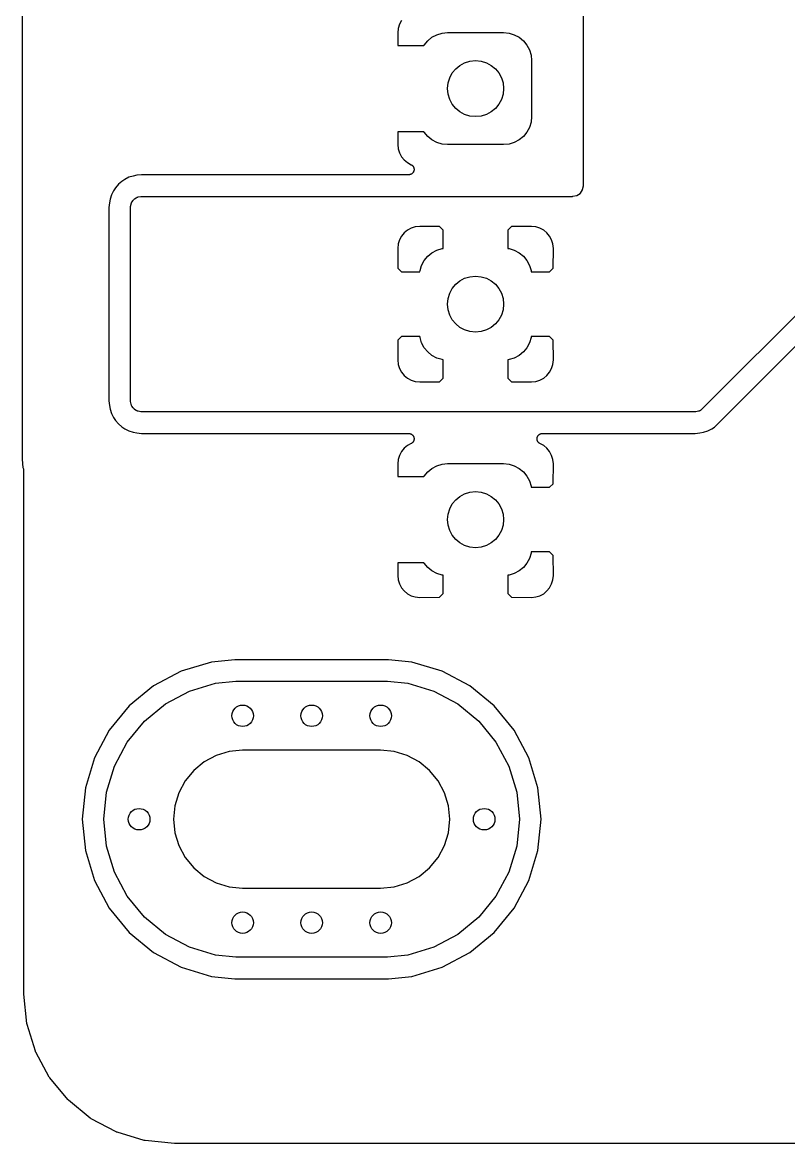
# Model space of a CAD drawing. Extents: x 1.67 to 6.2, y -5.98 to -1.89.
# Drawn here: x 1.673 to 2.372, y -5.983 to -4.959 of the extents above; entities that cross this region are included whole.
import ezdxf

# ---------------------------------------------------------------- set-up
doc = ezdxf.new("R2010")
doc.units = 0
doc.header["$MEASUREMENT"] = 0
doc.layers.add('BLACK', color=7, linetype='CONTINUOUS')

msp = doc.modelspace()

# ---------------------------------------------------------------- linework, layer by layer
at = {"layer": 'BLACK', "linetype": 'CONTINUOUS'}
for p, q in [((1.67323, -5.01775), (1.67323, -4.62792)), ((2.18504, -5.10803), (2.18504, -4.95127)), ((2.01603, -4.96465), (2.01563, -4.96873)), ((2.01716, -4.96093), (2.01603, -4.96465)), ((2.01899, -4.95751), (2.01716, -4.96093)), ((2.01563, -4.96873), (2.0157, -4.98031)), ((2.03975, -4.97988), (2.04293, -4.976)), ((2.04293, -4.976), (2.04681, -4.97282)), ((2.04681, -4.97282), (2.05123, -4.97045)), ((2.05123, -4.97045), (2.05603, -4.969)), ((2.05603, -4.969), (2.06102, -4.9685)), ((2.06102, -4.9685), (2.1122, -4.9685)), ((2.1122, -4.9685), (2.1172, -4.969)), ((2.1172, -4.969), (2.122, -4.97045)), ((2.122, -4.97045), (2.12642, -4.97282)), ((2.12642, -4.97282), (2.1303, -4.976)), ((2.1303, -4.976), (2.13348, -4.97988)), ((2.0157, -4.98031), (2.03951, -4.98031)), ((2.03951, -4.98031), (2.03975, -4.97988)), ((2.13348, -4.97988), (2.13585, -4.9843)), ((2.13585, -4.9843), (2.1373, -4.9891)), ((2.1373, -4.9891), (2.1378, -4.99409)), ((2.1378, -4.99409), (2.1378, -5.04528)), ((1.67304, -5.01969), (1.67323, -5.01775)), ((1.67323, -5.02162), (1.67304, -5.01969)), ((1.67323, -5.35633), (1.67323, -5.02162)), ((2.1378, -5.04528), (2.1373, -5.05027)), ((2.13585, -5.05507), (2.13348, -5.05949)), ((2.1373, -5.05027), (2.13585, -5.05507)), ((2.0157, -5.05906), (2.01563, -5.07064)), ((2.03951, -5.05906), (2.0157, -5.05906)), ((2.03975, -5.05949), (2.03951, -5.05906)), ((2.04293, -5.06337), (2.03975, -5.05949)), ((2.04681, -5.06655), (2.04293, -5.06337)), ((2.05123, -5.06892), (2.04681, -5.06655)), ((2.05603, -5.07037), (2.05123, -5.06892)), ((2.122, -5.06892), (2.1172, -5.07037)), ((2.12642, -5.06655), (2.122, -5.06892)), ((2.1303, -5.06337), (2.12642, -5.06655)), ((2.13348, -5.05949), (2.1303, -5.06337)), ((2.01563, -5.07064), (2.01603, -5.07472)), ((2.01603, -5.07472), (2.01716, -5.07844)), ((2.01716, -5.07844), (2.01899, -5.08186)), ((2.06102, -5.07087), (2.05603, -5.07037)), ((2.1122, -5.07087), (2.06102, -5.07087)), ((2.1172, -5.07037), (2.1122, -5.07087)), ((2.01899, -5.08186), (2.02145, -5.08485)), ((2.02145, -5.08485), (2.02444, -5.08731)), ((2.02444, -5.08731), (2.02791, -5.08916)), ((2.02791, -5.08916), (2.02797, -5.0892)), ((2.02797, -5.0892), (2.02816, -5.08933)), ((2.02816, -5.08933), (2.02837, -5.08944)), ((2.02837, -5.08944), (2.02856, -5.0896)), ((1.77413, -5.09951), (1.77021, -5.10069)), ((1.77742, -5.09885), (1.77413, -5.09951)), ((1.78174, -5.09843), (1.77742, -5.09885)), ((2.02559, -5.09843), (1.78174, -5.09843)), ((2.02582, -5.0984), (2.02559, -5.09843)), ((2.02606, -5.0984), (2.02582, -5.0984)), ((2.0263, -5.09836), (2.02606, -5.0984)), ((2.02654, -5.09833), (2.0263, -5.09836)), ((2.02677, -5.09826), (2.02654, -5.09833)), ((2.027, -5.09822), (2.02677, -5.09826)), ((2.02723, -5.09812), (2.027, -5.09822)), ((2.02746, -5.09805), (2.02723, -5.09812)), ((2.02767, -5.09794), (2.02746, -5.09805)), ((2.02789, -5.09785), (2.02767, -5.09794)), ((2.02809, -5.09772), (2.02789, -5.09785)), ((2.02831, -5.0976), (2.02809, -5.09772)), ((2.02849, -5.09745), (2.02831, -5.0976)), ((2.02869, -5.09732), (2.02849, -5.09745)), ((2.02856, -5.0896), (2.02876, -5.08974)), ((2.02886, -5.09715), (2.02869, -5.09732)), ((2.02876, -5.08974), (2.02892, -5.08991)), ((2.02905, -5.097), (2.02886, -5.09715)), ((2.02892, -5.08991), (2.0291, -5.09006)), ((2.0292, -5.09681), (2.02905, -5.097)), ((2.0291, -5.09006), (2.02926, -5.09025)), ((2.02937, -5.09665), (2.0292, -5.09681)), ((2.02926, -5.09025), (2.02943, -5.09043)), ((2.02951, -5.09645), (2.02937, -5.09665)), ((2.02943, -5.09043), (2.02956, -5.09063)), ((2.02967, -5.09626), (2.02951, -5.09645)), ((2.02956, -5.09063), (2.0297, -5.09081)), ((2.02978, -5.09605), (2.02967, -5.09626)), ((2.0297, -5.09081), (2.02982, -5.09103)), ((2.02991, -5.09585), (2.02978, -5.09605)), ((2.02982, -5.09103), (2.02995, -5.09123)), ((2.03001, -5.09563), (2.02991, -5.09585)), ((2.02995, -5.09123), (2.03004, -5.09145)), ((2.03012, -5.09541), (2.03001, -5.09563)), ((2.03004, -5.09145), (2.03015, -5.09166)), ((2.03019, -5.09519), (2.03012, -5.09541)), ((2.03015, -5.09166), (2.03022, -5.0919)), ((2.03028, -5.09497), (2.03019, -5.09519)), ((2.03022, -5.0919), (2.03031, -5.09212)), ((2.03033, -5.09473), (2.03028, -5.09497)), ((2.03031, -5.09212), (2.03035, -5.09236)), ((2.03041, -5.09449), (2.03033, -5.09473)), ((2.03035, -5.09236), (2.03042, -5.09258)), ((2.03043, -5.09426), (2.03041, -5.09449)), ((2.03042, -5.09258), (2.03044, -5.09283)), ((2.03048, -5.09403), (2.03043, -5.09426)), ((2.03044, -5.09283), (2.03049, -5.09307)), ((2.03051, -5.09354), (2.03048, -5.09378)), ((2.03048, -5.09378), (2.03048, -5.09403)), ((2.03049, -5.09307), (2.03049, -5.0933)), ((2.03049, -5.0933), (2.03051, -5.09354)), ((1.76063, -5.10709), (1.75803, -5.11026)), ((1.7638, -5.10449), (1.76063, -5.10709)), ((1.76659, -5.10263), (1.7638, -5.10449)), ((1.77021, -5.10069), (1.76659, -5.10263)), ((2.18434, -5.1118), (2.18499, -5.1085)), ((2.18499, -5.1085), (2.18504, -5.10803)), ((1.75424, -5.11666), (1.75305, -5.12058)), ((1.75617, -5.11305), (1.75424, -5.11666)), ((1.75803, -5.11026), (1.75617, -5.11305)), ((1.77535, -5.12045), (1.77692, -5.1194)), ((1.77692, -5.1194), (1.77697, -5.11937)), ((1.77692, -5.1194), (1.77692, -5.1194)), ((1.77692, -5.1194), (1.77692, -5.1194)), ((1.77692, -5.1194), (1.77692, -5.1194)), ((1.77697, -5.11937), (1.77737, -5.11916)), ((1.77737, -5.11916), (1.77777, -5.11895)), ((1.77777, -5.11895), (1.7778, -5.11894)), ((1.7778, -5.11894), (1.77783, -5.11892)), ((1.77783, -5.11892), (1.77826, -5.1188)), ((1.77826, -5.1188), (1.77869, -5.11867)), ((1.77869, -5.11867), (1.78102, -5.1182)), ((1.78102, -5.1182), (1.78102, -5.1182)), ((1.78102, -5.1182), (1.78102, -5.1182)), ((1.78102, -5.1182), (1.78103, -5.1182)), ((1.78103, -5.1182), (1.78109, -5.11819)), ((1.78109, -5.11819), (1.78154, -5.11815)), ((1.78154, -5.11815), (1.78198, -5.11811)), ((1.78198, -5.11811), (2.17496, -5.11811)), ((2.17496, -5.11811), (2.17543, -5.11806)), ((2.17543, -5.11806), (2.17873, -5.11741)), ((2.17873, -5.11741), (2.17895, -5.11734)), ((2.17895, -5.11734), (2.17916, -5.11723)), ((2.17916, -5.11723), (2.18196, -5.11536)), ((2.18196, -5.11536), (2.18214, -5.11521)), ((2.18214, -5.11521), (2.18229, -5.11503)), ((2.18229, -5.11503), (2.18416, -5.11224)), ((2.18416, -5.11224), (2.18427, -5.11203)), ((2.18427, -5.11203), (2.18434, -5.1118)), ((1.75239, -5.12388), (1.75197, -5.12819)), ((1.75197, -5.12819), (1.75197, -5.30488)), ((1.75305, -5.12058), (1.75239, -5.12388)), ((1.77165, -5.12837), (1.7717, -5.12792)), ((1.77165, -5.12843), (1.77165, -5.12837)), ((1.77165, -5.12843), (1.77165, -5.12843)), ((1.77165, -5.12843), (1.77165, -5.12843)), ((1.77165, -5.12844), (1.77165, -5.12843)), ((1.77165, -5.30463), (1.77165, -5.12844)), ((1.7717, -5.12792), (1.77175, -5.12748)), ((1.77175, -5.12748), (1.77221, -5.12515)), ((1.77221, -5.12514), (1.77223, -5.12508)), ((1.77221, -5.12515), (1.77221, -5.12514)), ((1.77221, -5.12514), (1.77221, -5.12514)), ((1.77221, -5.12514), (1.77221, -5.12514)), ((1.77223, -5.12508), (1.77236, -5.12465)), ((1.77236, -5.12465), (1.77249, -5.12422)), ((1.77249, -5.12422), (1.77251, -5.12419)), ((1.77251, -5.12419), (1.77252, -5.12416)), ((1.77252, -5.12416), (1.77273, -5.12377)), ((1.77273, -5.12377), (1.77295, -5.12337)), ((1.77295, -5.12337), (1.77399, -5.12181)), ((1.77399, -5.12181), (1.774, -5.1218)), ((1.774, -5.1218), (1.77403, -5.12175)), ((1.774, -5.1218), (1.774, -5.1218)), ((1.774, -5.1218), (1.774, -5.1218)), ((1.77403, -5.12175), (1.77432, -5.1214)), ((1.77432, -5.1214), (1.77461, -5.12106)), ((1.77461, -5.12106), (1.77463, -5.12104)), ((1.77463, -5.12104), (1.77465, -5.12102)), ((1.77465, -5.12102), (1.775, -5.12073)), ((1.775, -5.12073), (1.77535, -5.12045)), ((2.02444, -5.14891), (2.02145, -5.15137)), ((2.02786, -5.14708), (2.02444, -5.14891)), ((2.03157, -5.14595), (2.02786, -5.14708)), ((2.03566, -5.14555), (2.03157, -5.14595)), ((2.05381, -5.14566), (2.03566, -5.14555)), ((2.05709, -5.14894), (2.05381, -5.14566)), ((2.05709, -5.16574), (2.05709, -5.14894)), ((2.11942, -5.14566), (2.11614, -5.14894)), ((2.11614, -5.14894), (2.11614, -5.16574)), ((2.13757, -5.14555), (2.11942, -5.14566)), ((2.14165, -5.14595), (2.13757, -5.14555)), ((2.14536, -5.14708), (2.14165, -5.14595)), ((2.14878, -5.14891), (2.14536, -5.14708)), ((2.15178, -5.15137), (2.14878, -5.14891)), ((2.01716, -5.15778), (2.01603, -5.1615)), ((2.01899, -5.15436), (2.01716, -5.15778)), ((2.02145, -5.15137), (2.01899, -5.15436)), ((2.15424, -5.15436), (2.15178, -5.15137)), ((2.15607, -5.15778), (2.15424, -5.15436)), ((2.1572, -5.1615), (2.15607, -5.15778)), ((2.01603, -5.1615), (2.01563, -5.16558)), ((2.01563, -5.16558), (2.01574, -5.18373)), ((2.04293, -5.17285), (2.04681, -5.16967)), ((2.04681, -5.16967), (2.05123, -5.1673)), ((2.05123, -5.1673), (2.05603, -5.16585)), ((2.05603, -5.16585), (2.05709, -5.16574)), ((2.11614, -5.16574), (2.1172, -5.16585)), ((2.1172, -5.16585), (2.122, -5.1673)), ((2.122, -5.1673), (2.12642, -5.16967)), ((2.12642, -5.16967), (2.1303, -5.17285)), ((2.1576, -5.16558), (2.1572, -5.1615)), ((2.15749, -5.18373), (2.1576, -5.16558)), ((2.03592, -5.18595), (2.03738, -5.18115)), ((2.03738, -5.18115), (2.03975, -5.17673)), ((2.03975, -5.17673), (2.04293, -5.17285)), ((2.1303, -5.17285), (2.13348, -5.17673)), ((2.13348, -5.17673), (2.13585, -5.18115)), ((2.13585, -5.18115), (2.1373, -5.18595)), ((2.01574, -5.18373), (2.01902, -5.18701)), ((2.01902, -5.18701), (2.03582, -5.18701)), ((2.03582, -5.18701), (2.03592, -5.18595)), ((2.1373, -5.18595), (2.13741, -5.18701)), ((2.13741, -5.18701), (2.15421, -5.18701)), ((2.15421, -5.18701), (2.15749, -5.18373)), ((2.42001, -5.18559), (2.29253, -5.31307)), ((2.30466, -5.32878), (2.43479, -5.19865)), ((2.01574, -5.24934), (2.01563, -5.26749)), ((2.01902, -5.24606), (2.01574, -5.24934)), ((2.03582, -5.24606), (2.01902, -5.24606)), ((2.03592, -5.24712), (2.03582, -5.24606)), ((2.03738, -5.25192), (2.03592, -5.24712)), ((2.03975, -5.25634), (2.03738, -5.25192)), ((2.13585, -5.25192), (2.13348, -5.25634)), ((2.1373, -5.24712), (2.13585, -5.25192)), ((2.13741, -5.24606), (2.1373, -5.24712)), ((2.15421, -5.24606), (2.13741, -5.24606)), ((2.15749, -5.24934), (2.15421, -5.24606)), ((2.1576, -5.26749), (2.15749, -5.24934)), ((2.04293, -5.26022), (2.03975, -5.25634)), ((2.04681, -5.2634), (2.04293, -5.26022)), ((2.05123, -5.26577), (2.04681, -5.2634)), ((2.12642, -5.2634), (2.122, -5.26577)), ((2.1303, -5.26022), (2.12642, -5.2634)), ((2.13348, -5.25634), (2.1303, -5.26022)), ((2.01563, -5.26749), (2.01603, -5.27158)), ((2.01603, -5.27158), (2.01716, -5.27529)), ((2.05603, -5.26722), (2.05123, -5.26577)), ((2.05709, -5.26733), (2.05603, -5.26722)), ((2.05709, -5.28413), (2.05709, -5.26733)), ((2.1172, -5.26722), (2.11614, -5.26733)), ((2.11614, -5.26733), (2.11614, -5.28413)), ((2.122, -5.26577), (2.1172, -5.26722)), ((2.15607, -5.27529), (2.1572, -5.27158)), ((2.1572, -5.27158), (2.1576, -5.26749)), ((2.01716, -5.27529), (2.01899, -5.27871)), ((2.01899, -5.27871), (2.02145, -5.2817)), ((2.02145, -5.2817), (2.02444, -5.28416)), ((2.14878, -5.28416), (2.15178, -5.2817)), ((2.15178, -5.2817), (2.15424, -5.27871)), ((2.15424, -5.27871), (2.15607, -5.27529)), ((2.02444, -5.28416), (2.02786, -5.28599)), ((2.02786, -5.28599), (2.03157, -5.28712)), ((2.03157, -5.28712), (2.03566, -5.28752)), ((2.03566, -5.28752), (2.05381, -5.28741)), ((2.05381, -5.28741), (2.05709, -5.28413)), ((2.11614, -5.28413), (2.11942, -5.28741)), ((2.11942, -5.28741), (2.13757, -5.28752)), ((2.13757, -5.28752), (2.14165, -5.28712)), ((2.14165, -5.28712), (2.14536, -5.28599)), ((2.14536, -5.28599), (2.14878, -5.28416)), ((1.75197, -5.30488), (1.75239, -5.3092)), ((1.75239, -5.3092), (1.75305, -5.31249)), ((1.75305, -5.31249), (1.75424, -5.31641)), ((1.7717, -5.30508), (1.77165, -5.30463)), ((1.77174, -5.30553), (1.7717, -5.30508)), ((1.77175, -5.30559), (1.77174, -5.30553)), ((1.77221, -5.30792), (1.77175, -5.30559)), ((1.77234, -5.30835), (1.77221, -5.30792)), ((1.77247, -5.30879), (1.77234, -5.30835)), ((1.77248, -5.30881), (1.77247, -5.30879)), ((1.77249, -5.30884), (1.77248, -5.30881)), ((1.7727, -5.30924), (1.77249, -5.30884)), ((1.77291, -5.30964), (1.7727, -5.30924)), ((1.77294, -5.30969), (1.77291, -5.30964)), ((1.77295, -5.3097), (1.77294, -5.30969)), ((1.77294, -5.30969), (1.77294, -5.30969)), ((1.77294, -5.30969), (1.77294, -5.30969)), ((1.77399, -5.31126), (1.77295, -5.3097)), ((1.77428, -5.31161), (1.77399, -5.31126)), ((1.77456, -5.31196), (1.77428, -5.31161)), ((1.77458, -5.31198), (1.77456, -5.31196)), ((1.7746, -5.31201), (1.77458, -5.31198)), ((1.77495, -5.31229), (1.7746, -5.31201)), ((1.77529, -5.31258), (1.77495, -5.31229)), ((1.77534, -5.31262), (1.77529, -5.31258)), ((1.77535, -5.31262), (1.77534, -5.31262)), ((1.77534, -5.31262), (1.77534, -5.31262)), ((1.77534, -5.31262), (1.77534, -5.31262)), ((1.77692, -5.31367), (1.77535, -5.31262)), ((1.77731, -5.31388), (1.77692, -5.31367)), ((1.77771, -5.3141), (1.77731, -5.31388)), ((1.77774, -5.31411), (1.77771, -5.3141)), ((1.77776, -5.31412), (1.77774, -5.31411)), ((1.77819, -5.31425), (1.77776, -5.31412)), ((1.77862, -5.31439), (1.77819, -5.31425)), ((1.77868, -5.3144), (1.77862, -5.31439)), ((1.77869, -5.3144), (1.77868, -5.3144)), ((1.77868, -5.3144), (1.77868, -5.3144)), ((1.77868, -5.3144), (1.77868, -5.3144)), ((1.78102, -5.31487), (1.77869, -5.3144)), ((2.29001, -5.31441), (2.28774, -5.31487)), ((2.29045, -5.31428), (2.29001, -5.31441)), ((2.29088, -5.31416), (2.29045, -5.31428)), ((2.29091, -5.31414), (2.29088, -5.31416)), ((2.29093, -5.31413), (2.29091, -5.31414)), ((2.29133, -5.31392), (2.29093, -5.31413)), ((2.29173, -5.31371), (2.29133, -5.31392)), ((2.29176, -5.3137), (2.29173, -5.31371)), ((2.29178, -5.31368), (2.29176, -5.3137)), ((2.29213, -5.3134), (2.29178, -5.31368)), ((2.29248, -5.31311), (2.29213, -5.3134)), ((2.29252, -5.31308), (2.29248, -5.31311)), ((2.29253, -5.31307), (2.29252, -5.31307)), ((2.29252, -5.31307), (2.29252, -5.31308)), ((2.29252, -5.31308), (2.29252, -5.31308)), ((1.75424, -5.31641), (1.75617, -5.32002)), ((1.75617, -5.32002), (1.75803, -5.32281)), ((1.75803, -5.32281), (1.76063, -5.32598)), ((1.78147, -5.31491), (1.78102, -5.31487)), ((1.78191, -5.31496), (1.78147, -5.31491)), ((1.78198, -5.31496), (1.78191, -5.31496)), ((2.28678, -5.31496), (1.78198, -5.31496)), ((1.78198, -5.31496), (1.78198, -5.31496)), ((1.78198, -5.31496), (1.78198, -5.31496)), ((1.78198, -5.31496), (1.78198, -5.31496)), ((2.28722, -5.31492), (2.28678, -5.31496)), ((2.28767, -5.31488), (2.28722, -5.31492)), ((2.28773, -5.31487), (2.28767, -5.31488)), ((2.28774, -5.31487), (2.28773, -5.31487)), ((2.28773, -5.31487), (2.28773, -5.31487)), ((2.28773, -5.31487), (2.28773, -5.31487)), ((1.76063, -5.32598), (1.7638, -5.32858)), ((1.7638, -5.32858), (1.76659, -5.33044)), ((1.76659, -5.33044), (1.77021, -5.33238)), ((1.77021, -5.33238), (1.77413, -5.33357)), ((1.77413, -5.33357), (1.77742, -5.33422)), ((1.77742, -5.33422), (1.78174, -5.33465)), ((1.78174, -5.33465), (2.02559, -5.33465)), ((2.02559, -5.33465), (2.02566, -5.33465)), ((2.02566, -5.33465), (2.02589, -5.33467)), ((2.02589, -5.33467), (2.02612, -5.33468)), ((2.02612, -5.33468), (2.02637, -5.33473)), ((2.02637, -5.33473), (2.02661, -5.33475)), ((2.02661, -5.33475), (2.02683, -5.33482)), ((2.02683, -5.33482), (2.02706, -5.33487)), ((2.02706, -5.33487), (2.02729, -5.33497)), ((2.02729, -5.33497), (2.02753, -5.33504)), ((2.02753, -5.33504), (2.02773, -5.33516)), ((2.02773, -5.33516), (2.02795, -5.33525)), ((2.02795, -5.33525), (2.02815, -5.33539)), ((2.14514, -5.33535), (2.14534, -5.33522)), ((2.14534, -5.33522), (2.14556, -5.33513)), ((2.14556, -5.33513), (2.14577, -5.33502)), ((2.14577, -5.33502), (2.146, -5.33495)), ((2.146, -5.33495), (2.14623, -5.33485)), ((2.14623, -5.33485), (2.14646, -5.33481)), ((2.14646, -5.33481), (2.14669, -5.33474)), ((2.14669, -5.33474), (2.14693, -5.33472)), ((2.14693, -5.33472), (2.14717, -5.33467)), ((2.14717, -5.33467), (2.14741, -5.33467)), ((2.14741, -5.33467), (2.14764, -5.33465)), ((2.14764, -5.33465), (2.28702, -5.33465)), ((2.28702, -5.33465), (2.29134, -5.33422)), ((2.29134, -5.33422), (2.29463, -5.33357)), ((2.29463, -5.33357), (2.29855, -5.33238)), ((2.29855, -5.33238), (2.30217, -5.33044)), ((2.30217, -5.33044), (2.30466, -5.32878)), ((2.02791, -5.34391), (2.02444, -5.34576)), ((2.0281, -5.34378), (2.02791, -5.34391)), ((2.02831, -5.34367), (2.0281, -5.34378)), ((2.02815, -5.33539), (2.02837, -5.33551)), ((2.0285, -5.34351), (2.02831, -5.34367)), ((2.02837, -5.33551), (2.02855, -5.33566)), ((2.02871, -5.34337), (2.0285, -5.34351)), ((2.02855, -5.33566), (2.02874, -5.33579)), ((2.02887, -5.34321), (2.02871, -5.34337)), ((2.02874, -5.33579), (2.02891, -5.33597)), ((2.02905, -5.34306), (2.02887, -5.34321)), ((2.02891, -5.33597), (2.0291, -5.33612)), ((2.02921, -5.34287), (2.02905, -5.34306)), ((2.0291, -5.33612), (2.02925, -5.33631)), ((2.02939, -5.3427), (2.02921, -5.34287)), ((2.02925, -5.33631), (2.02942, -5.33647)), ((2.02952, -5.3425), (2.02939, -5.3427)), ((2.02942, -5.33647), (2.02955, -5.33668)), ((2.02967, -5.34232), (2.02952, -5.3425)), ((2.02955, -5.33668), (2.0297, -5.33687)), ((2.02978, -5.3421), (2.02967, -5.34232)), ((2.0297, -5.33687), (2.02981, -5.33708)), ((2.02992, -5.3419), (2.02978, -5.3421)), ((2.02981, -5.33708), (2.02994, -5.33728)), ((2.03001, -5.34168), (2.02992, -5.3419)), ((2.02994, -5.33728), (2.03004, -5.33751)), ((2.03012, -5.34147), (2.03001, -5.34168)), ((2.03004, -5.33751), (2.03015, -5.33772)), ((2.0302, -5.34124), (2.03012, -5.34147)), ((2.03015, -5.33772), (2.03022, -5.33795)), ((2.03029, -5.34101), (2.0302, -5.34124)), ((2.03022, -5.33795), (2.0303, -5.33817)), ((2.03034, -5.34078), (2.03029, -5.34101)), ((2.0303, -5.33817), (2.03035, -5.33841)), ((2.03041, -5.34056), (2.03034, -5.34078)), ((2.03035, -5.33841), (2.03042, -5.33864)), ((2.03043, -5.34031), (2.03041, -5.34056)), ((2.03042, -5.33864), (2.03044, -5.33888)), ((2.03048, -5.34007), (2.03043, -5.34031)), ((2.03044, -5.33888), (2.03049, -5.33911)), ((2.03051, -5.3396), (2.03048, -5.33984)), ((2.03048, -5.33984), (2.03048, -5.34007)), ((2.03049, -5.33911), (2.03049, -5.33936)), ((2.03049, -5.33936), (2.03051, -5.3396)), ((2.14272, -5.33953), (2.14275, -5.33929)), ((2.14274, -5.33977), (2.14272, -5.33953)), ((2.14274, -5.34), (2.14274, -5.33977)), ((2.14279, -5.34024), (2.14274, -5.34)), ((2.14275, -5.33904), (2.1428, -5.33881)), ((2.14275, -5.33929), (2.14275, -5.33904)), ((2.14281, -5.34049), (2.14279, -5.34024)), ((2.1428, -5.33881), (2.14282, -5.33858)), ((2.14287, -5.34071), (2.14281, -5.34049)), ((2.14282, -5.33858), (2.14289, -5.33834)), ((2.14292, -5.34095), (2.14287, -5.34071)), ((2.14289, -5.33834), (2.14294, -5.3381)), ((2.14301, -5.34117), (2.14292, -5.34095)), ((2.14294, -5.3381), (2.14304, -5.33788)), ((2.14308, -5.34141), (2.14301, -5.34117)), ((2.14304, -5.33788), (2.1431, -5.33766)), ((2.14319, -5.34162), (2.14308, -5.34141)), ((2.1431, -5.33766), (2.14322, -5.33744)), ((2.14328, -5.34184), (2.14319, -5.34162)), ((2.14322, -5.33744), (2.14332, -5.33722)), ((2.14341, -5.34204), (2.14328, -5.34184)), ((2.14332, -5.33722), (2.14345, -5.33702)), ((2.14352, -5.34226), (2.14341, -5.34204)), ((2.14345, -5.33702), (2.14356, -5.33681)), ((2.14367, -5.34245), (2.14352, -5.34226)), ((2.14356, -5.33681), (2.14372, -5.33663)), ((2.1438, -5.34264), (2.14367, -5.34245)), ((2.14372, -5.33663), (2.14386, -5.33642)), ((2.14397, -5.34282), (2.1438, -5.34264)), ((2.14386, -5.33642), (2.14402, -5.33626)), ((2.14413, -5.34301), (2.14397, -5.34282)), ((2.14402, -5.33626), (2.14417, -5.33607)), ((2.14431, -5.34316), (2.14413, -5.34301)), ((2.14417, -5.33607), (2.14436, -5.33592)), ((2.14447, -5.34333), (2.14431, -5.34316)), ((2.14436, -5.33592), (2.14454, -5.33575)), ((2.14467, -5.34347), (2.14447, -5.34333)), ((2.14454, -5.33575), (2.14474, -5.33562)), ((2.14486, -5.34363), (2.14467, -5.34347)), ((2.14474, -5.33562), (2.14492, -5.33547)), ((2.14507, -5.34374), (2.14486, -5.34363)), ((2.14492, -5.33547), (2.14514, -5.33535)), ((2.14526, -5.34387), (2.14507, -5.34374)), ((2.14532, -5.34391), (2.14526, -5.34387)), ((2.14878, -5.34576), (2.14532, -5.34391)), ((2.01716, -5.35464), (2.01603, -5.35835)), ((2.01899, -5.35122), (2.01716, -5.35464)), ((2.02145, -5.34822), (2.01899, -5.35122)), ((2.02444, -5.34576), (2.02145, -5.34822)), ((2.15178, -5.34822), (2.14878, -5.34576)), ((2.15424, -5.35122), (2.15178, -5.34822)), ((2.15607, -5.35464), (2.15424, -5.35122)), ((2.1572, -5.35835), (2.15607, -5.35464)), ((1.67304, -5.35827), (1.67323, -5.35633)), ((1.6738, -5.36599), (1.67304, -5.35827)), ((1.67421, -5.36735), (1.6738, -5.36599)), ((2.01603, -5.35835), (2.01563, -5.36243)), ((2.01563, -5.36243), (2.0157, -5.37402)), ((2.04681, -5.36652), (2.05123, -5.36415)), ((2.05123, -5.36415), (2.05603, -5.3627)), ((2.05603, -5.3627), (2.06102, -5.3622)), ((2.06102, -5.3622), (2.1122, -5.3622)), ((2.1122, -5.3622), (2.1172, -5.3627)), ((2.1172, -5.3627), (2.122, -5.36415)), ((2.122, -5.36415), (2.12642, -5.36652)), ((2.1576, -5.36243), (2.1572, -5.35835)), ((2.15749, -5.38058), (2.1576, -5.36243)), ((1.67421, -5.84618), (1.67421, -5.36735)), ((2.0157, -5.37402), (2.03951, -5.37402)), ((2.03951, -5.37402), (2.03975, -5.37358)), ((2.03975, -5.37358), (2.04293, -5.3697)), ((2.04293, -5.3697), (2.04681, -5.36652)), ((2.12642, -5.36652), (2.1303, -5.3697)), ((2.1303, -5.3697), (2.13348, -5.37358)), ((2.13348, -5.37358), (2.13585, -5.378)), ((2.13585, -5.378), (2.1373, -5.3828)), ((2.1373, -5.3828), (2.13741, -5.38386)), ((2.13741, -5.38386), (2.15421, -5.38386)), ((2.15421, -5.38386), (2.15749, -5.38058)), ((2.1373, -5.44397), (2.13585, -5.44877)), ((2.13741, -5.44291), (2.1373, -5.44397)), ((2.15421, -5.44291), (2.13741, -5.44291)), ((2.15749, -5.44619), (2.15421, -5.44291)), ((2.1576, -5.46434), (2.15749, -5.44619)), ((2.0157, -5.45276), (2.01563, -5.46434)), ((2.03951, -5.45276), (2.0157, -5.45276)), ((2.03975, -5.45319), (2.03951, -5.45276)), ((2.04293, -5.45707), (2.03975, -5.45319)), ((2.04681, -5.46025), (2.04293, -5.45707)), ((2.1303, -5.45707), (2.12642, -5.46025)), ((2.13348, -5.45319), (2.1303, -5.45707)), ((2.13585, -5.44877), (2.13348, -5.45319)), ((2.01563, -5.46434), (2.01603, -5.46843)), ((2.05123, -5.46262), (2.04681, -5.46025)), ((2.05603, -5.46408), (2.05123, -5.46262)), ((2.05709, -5.46418), (2.05603, -5.46408)), ((2.05709, -5.48098), (2.05709, -5.46418)), ((2.1172, -5.46408), (2.11614, -5.46418)), ((2.11614, -5.46418), (2.11614, -5.48098)), ((2.122, -5.46262), (2.1172, -5.46408)), ((2.12642, -5.46025), (2.122, -5.46262)), ((2.1572, -5.46843), (2.1576, -5.46434)), ((2.01603, -5.46843), (2.01716, -5.47214)), ((2.01716, -5.47214), (2.01899, -5.47556)), ((2.01899, -5.47556), (2.02145, -5.47855)), ((2.02145, -5.47855), (2.02444, -5.48101)), ((2.14878, -5.48101), (2.15178, -5.47855)), ((2.15178, -5.47855), (2.15424, -5.47556)), ((2.15424, -5.47556), (2.15607, -5.47214)), ((2.15607, -5.47214), (2.1572, -5.46843)), ((2.02444, -5.48101), (2.02786, -5.48284)), ((2.02786, -5.48284), (2.03157, -5.48397)), ((2.03157, -5.48397), (2.03566, -5.48437)), ((2.03566, -5.48437), (2.05381, -5.48426)), ((2.05381, -5.48426), (2.05709, -5.48098)), ((2.11614, -5.48098), (2.11942, -5.48426)), ((2.11942, -5.48426), (2.13757, -5.48437)), ((2.13757, -5.48437), (2.14165, -5.48397)), ((2.14165, -5.48397), (2.14536, -5.48284)), ((2.14536, -5.48284), (2.14878, -5.48101)), ((1.84546, -5.54345), (1.818, -5.55178)), ((1.86686, -5.54134), (1.84546, -5.54345)), ((2.00716, -5.54134), (1.86686, -5.54134)), ((2.02856, -5.54345), (2.00716, -5.54134)), ((2.05601, -5.55178), (2.02856, -5.54345)), ((1.818, -5.55178), (1.79269, -5.5653)), ((2.08132, -5.5653), (2.05601, -5.55178)), ((1.79269, -5.5653), (1.77051, -5.58351)), ((1.80368, -5.58175), (1.82557, -5.57005)), ((1.82557, -5.57005), (1.84932, -5.56285)), ((1.84932, -5.56285), (1.86783, -5.56102)), ((1.86783, -5.56102), (2.00619, -5.56102)), ((2.00619, -5.56102), (2.0247, -5.56285)), ((2.0247, -5.56285), (2.04845, -5.57005)), ((2.04845, -5.57005), (2.07033, -5.58175)), ((2.1035, -5.58351), (2.08132, -5.5653)), ((1.77051, -5.58351), (1.75231, -5.60569)), ((1.7845, -5.59749), (1.80368, -5.58175)), ((2.07033, -5.58175), (2.08952, -5.59749)), ((2.12171, -5.60569), (2.1035, -5.58351)), ((1.76876, -5.61668), (1.7845, -5.59749)), ((2.08952, -5.59749), (2.10526, -5.61668)), ((1.75231, -5.60569), (1.73878, -5.63099)), ((2.13523, -5.63099), (2.12171, -5.60569)), ((1.75706, -5.63856), (1.76876, -5.61668)), ((2.10526, -5.61668), (2.11696, -5.63856)), ((1.73878, -5.63099), (1.73045, -5.65845)), ((1.84991, -5.62881), (1.83902, -5.63463)), ((1.86173, -5.62523), (1.84991, -5.62881)), ((1.87402, -5.62402), (1.86173, -5.62523)), ((2, -5.62402), (1.87402, -5.62402)), ((2.01229, -5.62523), (2, -5.62402)), ((2.02411, -5.62881), (2.01229, -5.62523)), ((2.035, -5.63463), (2.02411, -5.62881)), ((2.14356, -5.65845), (2.13523, -5.63099)), ((1.74985, -5.66231), (1.75706, -5.63856)), ((1.82947, -5.64247), (1.82164, -5.65201)), ((1.83902, -5.63463), (1.82947, -5.64247)), ((2.04454, -5.64247), (2.035, -5.63463)), ((2.05238, -5.65201), (2.04454, -5.64247)), ((2.11696, -5.63856), (2.12416, -5.66231)), ((1.82164, -5.65201), (1.81582, -5.6629)), ((2.0582, -5.6629), (2.05238, -5.65201)), ((1.73045, -5.65845), (1.72764, -5.68701)), ((1.74742, -5.68701), (1.74985, -5.66231)), ((1.81582, -5.6629), (1.81223, -5.67472)), ((2.06178, -5.67472), (2.0582, -5.6629)), ((2.12416, -5.66231), (2.12659, -5.68701)), ((2.14637, -5.68701), (2.14356, -5.65845)), ((1.81223, -5.67472), (1.81102, -5.68701)), ((2.06299, -5.68701), (2.06178, -5.67472)), ((1.72764, -5.68701), (1.73045, -5.71556)), ((1.74985, -5.71171), (1.74742, -5.68701)), ((1.81102, -5.68701), (1.81223, -5.6993)), ((2.06178, -5.6993), (2.06299, -5.68701)), ((2.12659, -5.68701), (2.12416, -5.71171)), ((2.14356, -5.71556), (2.14637, -5.68701)), ((1.81223, -5.6993), (1.81582, -5.71111)), ((2.0582, -5.71111), (2.06178, -5.6993)), ((1.75706, -5.73545), (1.74985, -5.71171)), ((1.81582, -5.71111), (1.82164, -5.722)), ((2.05238, -5.722), (2.0582, -5.71111)), ((2.12416, -5.71171), (2.11696, -5.73545)), ((1.73045, -5.71556), (1.73878, -5.74302)), ((1.82164, -5.722), (1.82947, -5.73155)), ((2.04454, -5.73155), (2.05238, -5.722)), ((2.13523, -5.74302), (2.14356, -5.71556)), ((1.82947, -5.73155), (1.83902, -5.73938)), ((2.035, -5.73938), (2.04454, -5.73155)), ((1.73878, -5.74302), (1.75231, -5.76833)), ((1.76876, -5.75734), (1.75706, -5.73545)), ((1.83902, -5.73938), (1.84991, -5.7452)), ((2.02411, -5.7452), (2.035, -5.73938)), ((2.11696, -5.73545), (2.10526, -5.75734)), ((2.12171, -5.76833), (2.13523, -5.74302)), ((1.84991, -5.7452), (1.86173, -5.74879)), ((1.86173, -5.74879), (1.87402, -5.75)), ((1.87402, -5.75), (2, -5.75)), ((2, -5.75), (2.01229, -5.74879)), ((2.01229, -5.74879), (2.02411, -5.7452)), ((1.7845, -5.77652), (1.76876, -5.75734)), ((2.10526, -5.75734), (2.08952, -5.77652)), ((1.75231, -5.76833), (1.77051, -5.79051)), ((2.1035, -5.79051), (2.12171, -5.76833)), ((1.80368, -5.79227), (1.7845, -5.77652)), ((2.08952, -5.77652), (2.07033, -5.79227)), ((1.77051, -5.79051), (1.79269, -5.80871)), ((1.82557, -5.80397), (1.80368, -5.79227)), ((2.07033, -5.79227), (2.04845, -5.80397)), ((2.08132, -5.80871), (2.1035, -5.79051)), ((1.84932, -5.81117), (1.82557, -5.80397)), ((2.04845, -5.80397), (2.0247, -5.81117)), ((1.79269, -5.80871), (1.818, -5.82224)), ((1.86783, -5.81299), (1.84932, -5.81117)), ((2.00619, -5.81299), (1.86783, -5.81299)), ((2.0247, -5.81117), (2.00619, -5.81299)), ((2.05601, -5.82224), (2.08132, -5.80871)), ((1.818, -5.82224), (1.84546, -5.83057)), ((2.02856, -5.83057), (2.05601, -5.82224)), ((1.84546, -5.83057), (1.86686, -5.83268)), ((1.86686, -5.83268), (2.00716, -5.83268)), ((2.00716, -5.83268), (2.02856, -5.83057)), ((1.67423, -5.8464), (1.67421, -5.84618)), ((1.67423, -5.84662), (1.67423, -5.8464)), ((1.67424, -5.84669), (1.67423, -5.84662)), ((1.67705, -5.87347), (1.67424, -5.84669)), ((1.67714, -5.8739), (1.67705, -5.87347)), ((1.67723, -5.87434), (1.67714, -5.8739)), ((1.67725, -5.87441), (1.67723, -5.87434)), ((1.68485, -5.89897), (1.67725, -5.87441)), ((1.68502, -5.89939), (1.68485, -5.89897)), ((1.68519, -5.8998), (1.68502, -5.89939)), ((1.68522, -5.89986), (1.68519, -5.8998)), ((1.69745, -5.92248), (1.68522, -5.89986)), ((1.6977, -5.92285), (1.69745, -5.92248)), ((1.69795, -5.92322), (1.6977, -5.92285)), ((1.69799, -5.92328), (1.69795, -5.92322)), ((1.71438, -5.94309), (1.69799, -5.92328)), ((1.7147, -5.94341), (1.71438, -5.94309)), ((1.71501, -5.94372), (1.7147, -5.94341)), ((1.71507, -5.94377), (1.71501, -5.94372)), ((1.73499, -5.96002), (1.71507, -5.94377)), ((1.73537, -5.96027), (1.73499, -5.96002)), ((1.73573, -5.96052), (1.73537, -5.96027)), ((1.73579, -5.96055), (1.73573, -5.96052)), ((1.7585, -5.97263), (1.73579, -5.96055)), ((1.75891, -5.9728), (1.7585, -5.97263)), ((1.75932, -5.97297), (1.75891, -5.9728)), ((1.75939, -5.97299), (1.75932, -5.97297)), ((1.78401, -5.98043), (1.75939, -5.97299)), ((1.78445, -5.98051), (1.78401, -5.98043)), ((1.78488, -5.9806), (1.78445, -5.98051)), ((1.78495, -5.98061), (1.78488, -5.9806)), ((1.8118, -5.98324), (1.78495, -5.98061)), ((1.812, -5.98324), (1.8118, -5.98324)), ((1.81221, -5.98327), (1.812, -5.98324)), ((1.81228, -5.98327), (1.81221, -5.98327)), ((6.06271, -5.98327), (1.81228, -5.98327))]:
    msp.add_line(p, q, dxfattribs=at)
at = {"layer": 'BLACK'}
for centre, radius in [((2.08661, -5.01969), 0.02559), ((2.08661, -5.21654), 0.02559), ((2.08661, -5.41339), 0.02559), ((1.87402, -5.59252), 0.00984), ((1.93701, -5.59252), 0.00984), ((2, -5.59252), 0.00984), ((1.77953, -5.68701), 0.00984), ((2.09449, -5.68701), 0.00984), ((1.87402, -5.7815), 0.00984), ((1.93701, -5.7815), 0.00984), ((2, -5.7815), 0.00984)]:
    msp.add_circle(centre, radius, dxfattribs=at)

doc.saveas('drawing.dxf')
